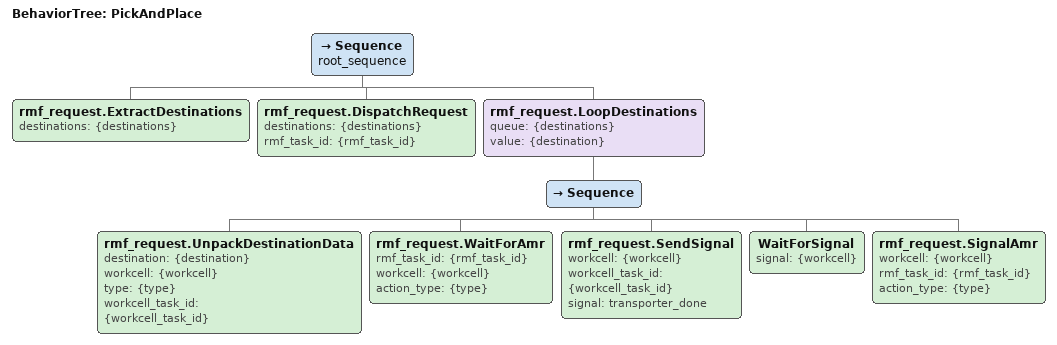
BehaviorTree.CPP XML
<?xml version='1.0'?>
<root main_tree_to_execute="PickAndPlace">
  <BehaviorTree ID="PickAndPlace">
    <Sequence name="root_sequence">
      <!-- Extract the destination information from the task payload -->
      <rmf_request.ExtractDestinations destinations="{destinations}" />
      <!-- Sends the actual RMF task then returns -->
      <rmf_request.DispatchRequest destinations="{destinations}" rmf_task_id="{rmf_task_id}" />
      <rmf_request.LoopDestinations queue="{destinations}" value="{destination}">
        <Sequence>
          <!-- Utility node that unpacks the struct data into its fields -->
          <rmf_request.UnpackDestinationData destination="{destination}" workcell="{workcell}" type="{type}" workcell_task_id="{workcell_task_id}" />
          <!-- Wait for AMR to reach the workcell -->
          <rmf_request.WaitForAmr rmf_task_id="{rmf_task_id}" workcell="{workcell}" action_type="{type}"/>
          <!-- Signal workcell that the AMR arrived -->
          <rmf_request.SendSignal workcell="{workcell}" workcell_task_id="{workcell_task_id}" signal="transporter_done" />
          <!-- Wait for workcell to be done with its task -->
          <WaitForSignal signal="{workcell}" />
          <!-- Signal RMF that we can move -->
          <rmf_request.SignalAmr workcell="{workcell}" rmf_task_id="{rmf_task_id}" action_type="{type}"/>
        </Sequence>
      </rmf_request.LoopDestinations>
    </Sequence>
  </BehaviorTree>
</root>
